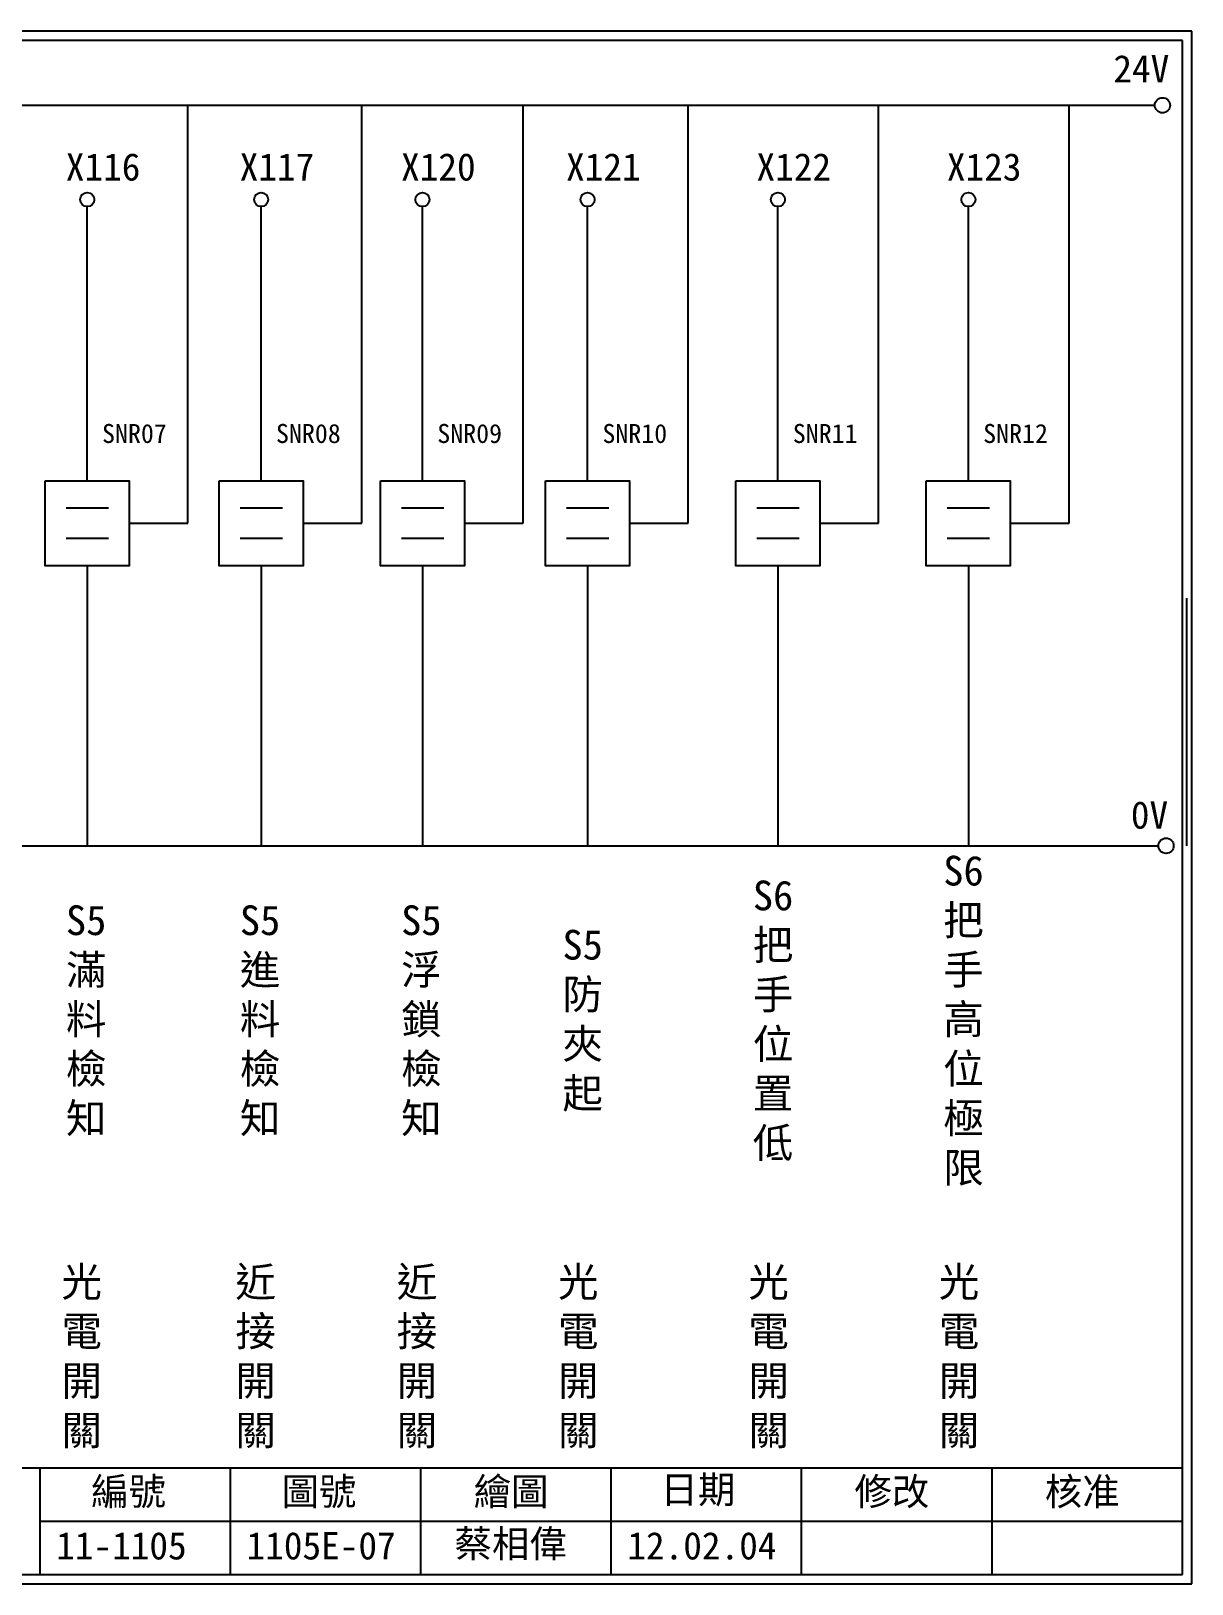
# Model space of a CAD drawing. Extents: x 325 to 612, y 3 to 207.
# Drawn here: x 459.9 to 612.3, y 3 to 207 of the extents above; entities that cross this region are included whole.
import ezdxf

# ---------------------------------------------------------------- set-up
doc = ezdxf.new("R2010")
doc.units = 0
doc.layers.get('0').update_dxf_attribs({"linetype": 'CONTINUOUS'})
doc.layers.add('圖框層', color=7, linetype='CONTINUOUS')
doc.layers.add('標尺寸層', color=3, linetype='CONTINUOUS')
doc.styles.add('CNS', font='romanc.shx', dxfattribs={"bigfont": 'chineset.shx'})
doc.styles.add('STSL', font='KAIU.TTF')

msp = doc.modelspace()

# ---------------------------------------------------------------- linework, layer by layer
for p, q in [((480.49, 142.31), (480.49, 197.22)), ((503.33, 142.31), (503.33, 197.22)), ((524.51, 142.31), (524.51, 197.22)), ((546.18, 142.31), (546.18, 197.22)), ((571.18, 142.31), (571.18, 197.22)), ((596.18, 142.31), (596.18, 197.22)), ((467.27, 147.89), (467.27, 183.91)), ((490.1, 147.89), (490.1, 183.91)), ((511.28, 147.89), (511.28, 183.91)), ((532.96, 147.89), (532.96, 183.91)), ((557.96, 147.89), (557.96, 183.91)), ((582.96, 147.89), (582.96, 183.91)), ((472.78, 142.31), (480.49, 142.31)), ((495.62, 142.31), (503.33, 142.31)), ((516.8, 142.31), (524.51, 142.31)), ((538.47, 142.31), (546.18, 142.31)), ((563.47, 142.31), (571.18, 142.31)), ((588.47, 142.31), (596.18, 142.31)), ((467.27, 136.73), (467.27, 99.96)), ((490.1, 136.73), (490.1, 99.96)), ((511.28, 136.73), (511.28, 99.96)), ((532.96, 136.73), (532.96, 99.96)), ((557.96, 136.73), (557.96, 99.96)), ((582.96, 136.73), (582.96, 99.96))]:
    msp.add_line(p, q)
for points in [[(461.75, 147.89), (472.78, 147.89), (472.78, 136.73), (461.75, 136.73)], [(484.59, 147.89), (495.62, 147.89), (495.62, 136.73), (484.59, 136.73)], [(505.77, 147.89), (516.8, 147.89), (516.8, 136.73), (505.77, 136.73)], [(527.44, 147.89), (538.47, 147.89), (538.47, 136.73), (527.44, 136.73)], [(552.44, 147.89), (563.47, 147.89), (563.47, 136.73), (552.44, 136.73)], [(577.44, 147.89), (588.47, 147.89), (588.47, 136.73), (577.44, 136.73)]]:
    msp.add_lwpolyline(points, close=True)
for centre in [(608.44, 197.22), (608.92, 99.96)]:
    msp.add_circle(centre, 1)
at = {"layer": '圖框層', "color": 7}
for p, q in [((612.32, 206.97), (325.32, 206.97)), ((612.32, 3), (612.32, 206.97)), ((611.07, 205.72), (326.57, 205.72)), ((611.07, 4.25), (611.07, 205.72)), ((326.57, 18.25), (611.07, 18.25)), ((461.07, 4.25), (461.07, 18.25)), ((486.07, 4.25), (486.07, 18.25)), ((511.07, 4.25), (511.07, 18.25)), ((536.07, 4.25), (536.07, 18.25)), ((561.07, 4.25), (561.07, 18.25)), ((586.07, 4.25), (586.07, 18.25)), ((461.07, 11.25), (611.07, 11.25)), ((326.57, 4.25), (611.07, 4.25)), ((325.32, 3), (612.32, 3))]:
    msp.add_line(p, q, dxfattribs=at)
at = {"layer": '標尺寸層', "color": 7}
for p, q in [((329.84, 197.22), (607.44, 197.22)), ((464.51, 144.34), (470.07, 144.34)), ((487.34, 144.34), (492.91, 144.34)), ((508.52, 144.34), (514.09, 144.34)), ((530.2, 144.34), (535.76, 144.34)), ((555.2, 144.34), (560.76, 144.34)), ((580.2, 144.34), (585.76, 144.34)), ((464.51, 140.37), (470.07, 140.37)), ((487.34, 140.37), (492.91, 140.37)), ((508.52, 140.37), (514.09, 140.37)), ((530.2, 140.37), (535.76, 140.37)), ((555.2, 140.37), (560.76, 140.37)), ((580.2, 140.37), (585.76, 140.37)), ((611.62, 132.46), (611.62, 99.96)), ((330.05, 99.96), (607.92, 99.96))]:
    msp.add_line(p, q, dxfattribs=at)
for centre in [(467.27, 184.83), (490.1, 184.83), (511.28, 184.83), (532.96, 184.83), (557.96, 184.83), (582.96, 184.83)]:
    msp.add_circle(centre, 0.92, dxfattribs=at)

# ---------------------------------------------------------------- texts
at = {"layer": '圖框層', "color": 4, "style": 'STSL'}
for s, height, p in [('24V', 3.6, (602, 200.22)), ('X116', 3.6, (464.45, 187.33)), ('X117', 3.6, (487.28, 187.33)), ('X120', 3.6, (508.47, 187.33)), ('X121', 3.6, (530.14, 187.33)), ('X122', 3.6, (555.14, 187.33)), ('X123', 3.6, (580.14, 187.33)), ('SNR07', 2.5, (469.21, 152.86)), ('SNR08', 2.5, (492.05, 152.86)), ('SNR09', 2.5, (513.23, 152.86)), ('SNR10', 2.5, (534.91, 152.86)), ('SNR11', 2.5, (559.91, 152.86)), ('SNR12', 2.5, (584.91, 152.86)), ('0V', 3.6, (604.3, 102.2)), ('編號', 3.6, (467.78, 13.34)), ('圖號', 3.6, (492.78, 13.34)), ('繪圖', 3.6, (518.01, 13.34)), ('日期', 3.6, (542.54, 13.59)), ('修改', 3.6, (568.01, 13.34)), ('核准', 3.6, (593.01, 13.34)), ('蔡相偉', 3.6, (515.5, 6.47)), ('11-1105', 3.6, (463.18, 6.22)), ('1105E-07', 3.6, (488.18, 6.22)), ('12.02.04', 3.6, (538.18, 6.22))]:
    msp.add_text(s, height=height, dxfattribs=at).set_placement(p)
at = {"layer": '標尺寸層', "color": 7, "char_height": 3.9, "width": 4.9608, "attachment_point": 5, "style": 'CNS'}
for s, insert in [('{\\fDFKai-SB|b0|i0|c136|p65;S6把手高位極限}', (582.32, 76.97)), ('{\\fDFKai-SB|b0|i0|c136|p65;S6把手位置低}', (557.32, 76.97)), ('{\\fDFKai-SB|b0|i0|c136|p65;S5滿料檢知}', (467.12, 76.97)), ('{\\fDFKai-SB|b0|i0|c136|p65;S5進料檢知}', (489.96, 76.97)), ('{\\fDFKai-SB|b0|i0|c136|p65;S5浮鎖檢知}', (511.14, 76.97)), ('{\\fDFKai-SB|b0|i0|c136|p65;S5\\P防夾起}', (532.32, 76.97)), ('{\\fDFKai-SB|b0|i0|c136|p65;光電開關}', (466.54, 32.72)), ('{\\fDFKai-SB|b0|i0|c136|p65;近接開關}', (489.37, 32.72)), ('{\\fDFKai-SB|b0|i0|c136|p65;近接開關}', (510.56, 32.72)), ('{\\fDFKai-SB|b0|i0|c136|p65;光電開關}', (531.74, 32.72)), ('{\\fDFKai-SB|b0|i0|c136|p65;光電開關}', (556.74, 32.72)), ('{\\fDFKai-SB|b0|i0|c136|p65;光電開關}', (581.74, 32.72))]:
    msp.add_mtext(s, dxfattribs=dict(at, insert=insert))

doc.saveas('drawing.dxf')
